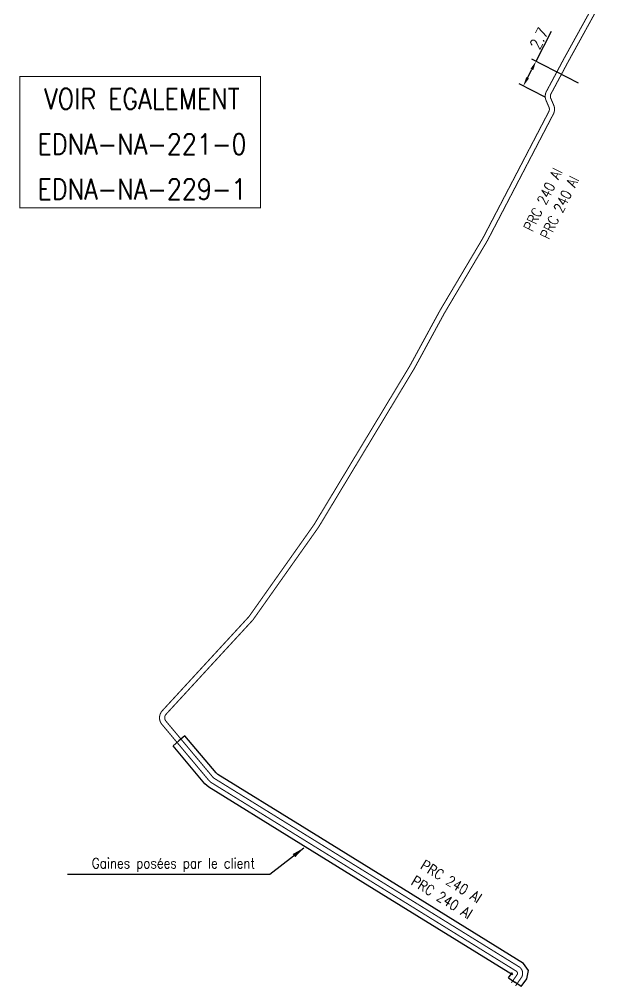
# Model space of a CAD drawing. Header units: millimetres. Extents: x 185000 to 186000, y 128000 to 129009.
# Drawn here: x 185614.6 to 185672.5, y 128299.4 to 128393.2 of the extents above; entities that cross this region are included whole.
import ezdxf
from ezdxf.enums import TextEntityAlignment as Align

# ---------------------------------------------------------------- set-up
doc = ezdxf.new("R2010")
doc.units = ezdxf.units.MM
doc.header["$PDMODE"] = 34
doc.layers.get('DEFPOINTS').update_dxf_attribs({"linetype": 'CONTINUOUS'})
for name, color, linetype in [('M_120', 5, 'M_ST_13'), ('M_400', 7, 'CONTINUOUS'), ('M_930', 7, 'CONTINUOUS')]:
    doc.layers.add(name, color=color, linetype=linetype)
doc.styles.get("Standard").update_dxf_attribs({"font": 'romans.shx', "width": 0.85})
doc.linetypes.add('M_ST_13', pattern='A,5,-0.3,["oo",Standard,S=1.5,R=0,X=0,Y=-0.5],-3', length=8.3)
doc.dimstyles.get("Standard").update_dxf_attribs({"dimtxt": 1.5, "dimasz": 1.2, "dimexe": 0.625, "dimexo": 0.625, "dimgap": 0.25, "dimtad": 1, "dimdec": 1, "dimzin": 0, "dimdsep": 46, "dimtxsty": 'Standard', "dimcen": -0.5, "dimadec": 0, "dimazin": 0, "dimtfac": 1, "dimtdec": 1, "dimtmove": 0, "dimatfit": 3, "dimfxl": 0, "dimtolj": 1, "dimtzin": 0, "dimarcsym": 0})

# ---------------------------------------------------------------- blocks, each defined once
blk = doc.blocks.new('*D486')
at = {"layer": 'DEFPOINTS', "color": 0, "linetype": 'Continuous', "transparency": 16777216}
for p in [(185664.707, 128389.092), (185669.245, 128386.76), (185666.008, 128385.388)]:
    blk.add_point(p, dxfattribs=at)
at = {"layer": 'M_120', "color": 0, "linetype": 'Continuous', "lineweight": -2, "transparency": 16777216}
for p, q in [((185664.707, 128389.092), (185666.205, 128392.008)), ((185668.828, 128386.974), (185664.29, 128389.306)), ((185663.884, 128387.491), (185664.295, 128388.292)), ((185665.591, 128385.602), (185663.056, 128386.905))]:
    blk.add_line(p, q, dxfattribs=at)
at = {"layer": 'M_120', "color": 0, "linetype": 'Continuous', "transparency": 16777216}
for points in [[(185664.162, 128388.36), (185664.429, 128388.223), (185664.707, 128389.092)], [(185663.75, 128387.56), (185664.017, 128387.423), (185663.473, 128386.691)]]:
    blk.add_solid(points, dxfattribs=at)
at = {"layer": 'M_120', "color": 0, "linetype": 'Continuous', "transparency": 16777216, "insert": (185664.994, 128391.293), "char_height": 1.125, "attachment_point": 5, "rotation": 62.80493}
blk.add_mtext('\\A1;2.7', dxfattribs=at)

msp = doc.modelspace()

# ---------------------------------------------------------------- linework, layer by layer
at = {"layer": 'M_120'}
for points in [[(185662.305, 128299.758, 0.1, 0.1, 0), (185662.455, 128299.97, 0.1, 0.1, 0), (185662.858, 128300.544, 0.1, 0.1, 0.431381), (185662.785, 128300.901, 0.1, 0.1, 0), (185633.288, 128319.144, 0.1, 0.1, -0.080167), (185632.987, 128319.404, 0.1, 0.1, 0), (185630.053, 128322.91, 0.1, 0.1, 0), (185629.919, 128323.07, 0.1, 0.1, 0), (185628.457, 128324.817, 0.1, 0.1, -0.376687), (185628.488, 128326.136, 0.1, 0.1, 0), (185628.691, 128326.356, 0.1, 0.1, 0), (185636.894, 128335.267, 0.1, 0.1, 0), (185643.205, 128344.193, 0.1, 0.1, 0), (185652.472, 128359.556, 0.1, 0.1, 0), (185655.382, 128364.908, 0.1, 0.1, 0), (185659.555, 128371.949, 0.1, 0.1, 0), (185665.939, 128384.206, 0.1, 0.1, 0.225222), (185665.955, 128384.634, 0.1, 0.1, 0), (185665.671, 128385.295, 0.1, 0.1, -0.22802), (185665.707, 128386.161, 0.1, 0.1, 0), (185666.379, 128387.418, 0.1, 0.1, 0), (185667.384, 128389.298, 0.1, 0.1, 0), (185672.023, 128397.71, 0.1, 0.1, 0.420359)], [(185672.461, 128397.469, 0.1, 0.1, 0), (185667.822, 128389.057, 0.1, 0.1, 0), (185666.82, 128387.182, 0.1, 0.1, 0), (185666.148, 128385.926, 0.1, 0.1, 0.22802), (185666.13, 128385.492, 0.1, 0.1, 0), (185666.414, 128384.831, 0.1, 0.1, -0.225222), (185666.382, 128383.975, 0.1, 0.1, 0), (185659.992, 128371.706, 0.1, 0.1, 0), (185655.817, 128364.661, 0.1, 0.1, 0), (185652.906, 128359.307, 0.1, 0.1, 0), (185643.624, 128343.919, 0.1, 0.1, 0), (185637.283, 128334.952, 0.1, 0.1, 0), (185629.059, 128326.018, 0.1, 0.1, 0), (185628.856, 128325.797, 0.1, 0.1, 0.376687), (185628.84, 128325.138, 0.1, 0.1, 0), (185630.439, 128323.227, 0.1, 0.1, 0), (185633.37, 128319.725, 0.1, 0.1, 0.080167), (185633.551, 128319.569, 0.1, 0.1, 0), (185663.048, 128301.326, 0.1, 0.1, -0.431381), (185663.267, 128300.257, 0.1, 0.1, 0), (185662.715, 128299.47, 0, 0, 0)]]:
    msp.add_lwpolyline(points, format="xyseb", dxfattribs=at)
at = {"layer": 'M_400', "color": 7, "linetype": 'CONTINUOUS'}
for p, q in [((185629.535, 128322.749), (185630.11, 128323.23)), ((185630.686, 128323.712), (185630.11, 128323.23)), ((185633.702, 128320.108), (185630.686, 128323.712)), ((185632.629, 128319.053), (185629.535, 128322.749)), ((185633.882, 128319.952), (185633.702, 128320.108)), ((185642.039, 128314.907), (185633.882, 128319.952)), ((185632.991, 128318.74), (185632.629, 128319.053)), ((185641.25, 128313.632), (185632.991, 128318.74)), ((185650.49, 128309.68), (185642.039, 128314.907)), ((185649.701, 128308.405), (185641.25, 128313.632)), ((185663.486, 128301.643), (185650.49, 128309.68)), ((185662.434, 128300.53), (185649.701, 128308.405)), ((185663.965, 128300.957), (185663.486, 128301.643)), ((185662.046, 128300.258), (185662.389, 128300.747)), ((185662.389, 128300.747), (185662.365, 128300.629)), ((185662.365, 128300.629), (185662.434, 128300.53)), ((185663.795, 128300.139), (185663.965, 128300.957)), ((185662.046, 128300.258), (185662.66, 128299.827)), ((185663.273, 128299.396), (185662.66, 128299.827)), ((185663.273, 128299.396), (185663.795, 128300.139))]:
    msp.add_line(p, q, dxfattribs=at)
at = {"layer": 'M_930', "const_width": 0.1}
msp.add_lwpolyline([(185614.694, 128387.608), (185637.996, 128387.608), (185637.996, 128374.867), (185614.694, 128374.867)], close=True, dxfattribs=at)

# ---------------------------------------------------------------- texts
at = {"layer": 'M_120', "width": 0.85}
for rotation, p in [(63.45733, (185664.344, 128372.503)), (63.45733, (185665.952, 128371.733)), (328.43045, (185653.422, 128310.886)), (328.43045, (185652.514, 128309.352))]:
    msp.add_text('PRC 240 Al', height=1, rotation=rotation, dxfattribs=at).set_placement(p)
at = {"layer": 'M_400', "insert": (185637.473, 128311.195), "char_height": 1, "attachment_point": 6}
msp.add_mtext('Gaines posées par le client', dxfattribs=at)
at = {"layer": 'M_930', "width": 0.85}
for s, p in [('VOIR EGALEMENT', (185626.52, 128384.437)), ('EDNA-NA-221-0', (185626.52, 128380.063)), ('EDNA-NA-229-1', (185626.52, 128375.689))]:
    msp.add_text(s, height=2, dxfattribs=at).set_placement(p, align=Align.CENTER)

# ---------------------------------------------------------------- dimensions: what is measured, and where the dimension line sits
at = {"layer": 'M_120', "linetype": 'Continuous'}
dim = msp.add_linear_dim(base=(185664.707, 128389.092), p1=(185666.008, 128385.388), p2=(185669.245, 128386.76), angle=242.80493, dimstyle='Standard', override={"dimscale": 0.75}, dxfattribs=at)
dim.commit()
dim.dimension.update_dxf_attribs({"geometry": '*D486', "text_midpoint": (185665.661, 128390.95), "dimtype": 160})

# ---------------------------------------------------------------- leaders
at = {"layer": 'M_400', "annotation_type": 0, "has_hookline": 1, "hookline_direction": 1, "text_width": 18.174}
msp.add_leader([(185642.195, 128312.834), (185638.923, 128310.278), (185637.723, 128310.278)], dimstyle='Standard', dxfattribs=at)

doc.saveas('drawing.dxf')
